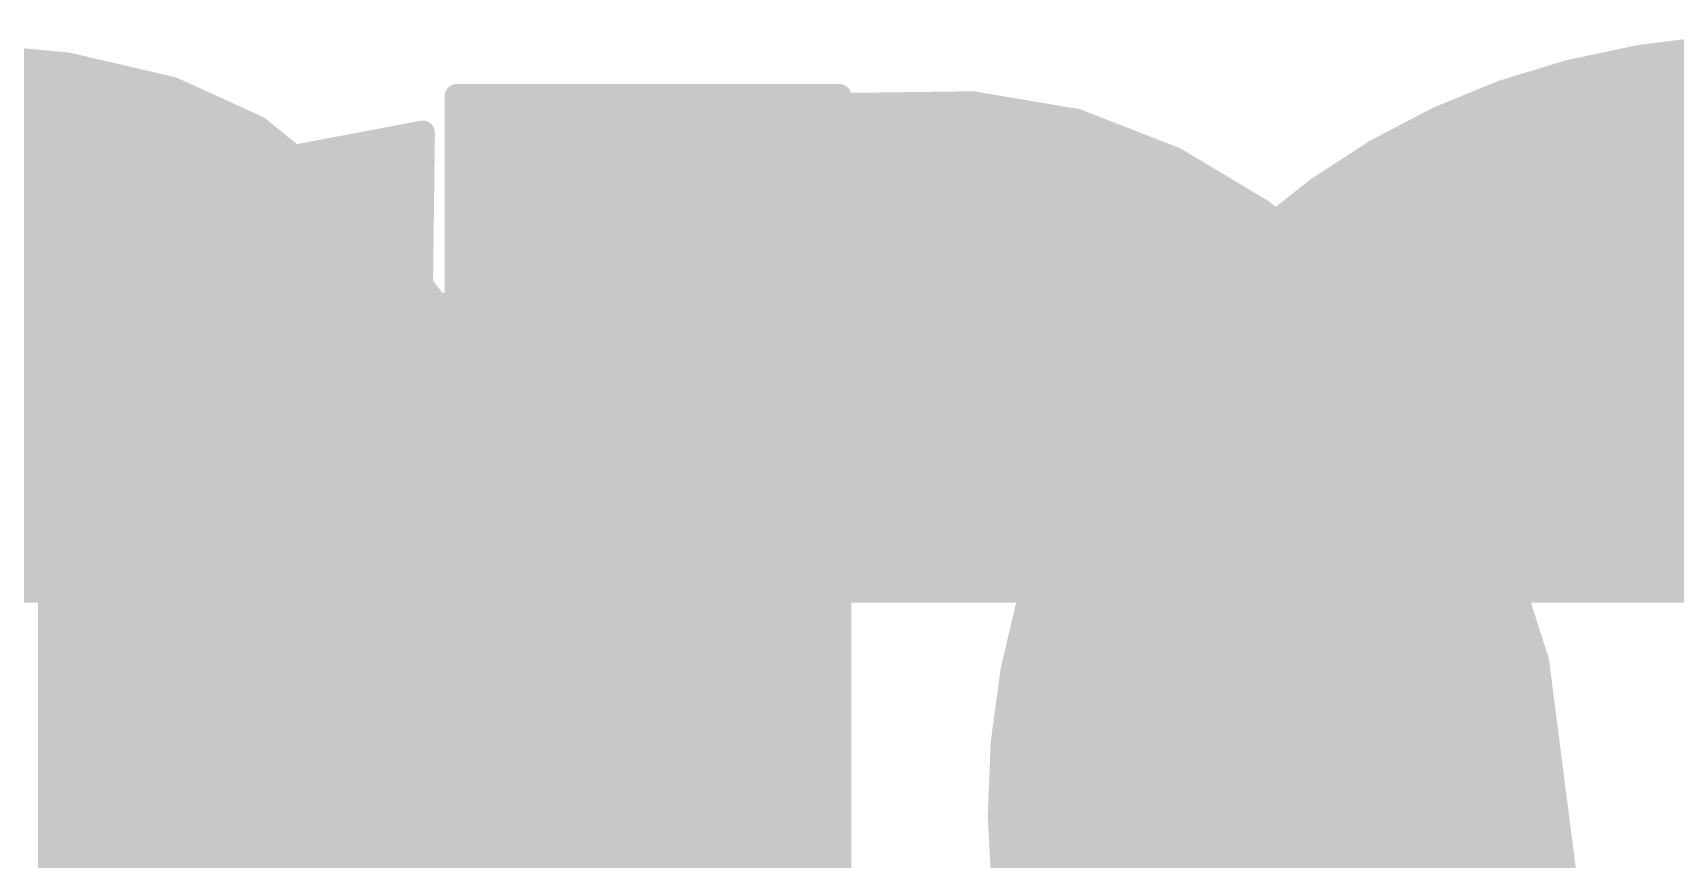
# Model space of a CAD drawing. Extents: x -19.1 to 53.5, y -15.6 to 59.8.
# Drawn here: x 18.529 to 20.242, y 21.195 to 22.057 of the extents above; entities that cross this region are included whole.
import ezdxf

# ---------------------------------------------------------------- set-up
doc = ezdxf.new("R2010")
doc.units = 0
for name, color, linetype in [('16', 132, 'CONTINUOUS'), ('21', 41, 'CONTINUOUS'), ('22', 40, 'CONTINUOUS')]:
    doc.layers.add(name, color=color, linetype=linetype)

msp = doc.modelspace()

# ---------------------------------------------------------------- linework, layer by layer
at = {"layer": '16', "const_width": 0.254}
msp.add_lwpolyline([(6.35, 21.59), (22.86, 21.59)], dxfattribs=at)
at = {"layer": '21', "const_width": 0.0254}
for points in [[(19.2634, 21.971), (19.3116, 21.9812)], [(19.3116, 21.9812), (19.5097, 21.9837)], [(19.5097, 21.9837), (19.6182, 21.9653)], [(19.1313, 21.9177), (19.2634, 21.971)], [(19.2634, 21.971), (19.5847, 21.971)], [(19.6182, 21.9653), (19.7206, 21.9253)], [(18.5471, 21.8796), (18.9357, 21.9532)], [(18.9357, 21.9532), (18.9332, 21.7526)], [(18.8956, 21.9456), (18.9356, 21.9456)], [(19.2004, 21.9456), (19.6687, 21.9456)], [(18.7615, 21.9202), (18.9353, 21.9202)], [(19.092, 21.8944), (19.1313, 21.9177)], [(19.1375, 21.9202), (19.7291, 21.9202)], [(19.7206, 21.9253), (19.8108, 21.8712)], [(18.5471, 19.8222), (18.5471, 21.8796)], [(18.6274, 21.8948), (18.935, 21.8948)], [(19.0576, 21.8643), (19.092, 21.8944)], [(19.0925, 21.8948), (19.7715, 21.8948)], [(18.5471, 21.8694), (18.9347, 21.8694)], [(18.9687, 21.7678), (19.0576, 21.8643)], [(19.0634, 21.8694), (19.8131, 21.8694)], [(19.8108, 21.8712), (19.8933, 21.8059)], [(18.5471, 21.844), (18.9343, 21.844)], [(19.0389, 21.844), (19.8452, 21.844)], [(18.5471, 21.8186), (18.934, 21.8186)], [(19.0155, 21.8186), (19.8773, 21.8186)], [(18.5471, 21.7932), (18.9337, 21.7932)], [(18.9921, 21.7932), (19.9046, 21.7932)], [(19.8933, 21.8059), (19.9724, 21.7169)], [(18.5471, 21.7678), (18.9334, 21.7678)], [(18.9459, 21.7424), (18.9687, 21.7678)], [(18.9687, 21.7678), (19.9272, 21.7678)], [(18.5471, 21.7424), (18.9459, 21.7424)], [(18.9332, 21.7526), (18.9408, 21.7449)], [(18.9408, 21.7449), (18.9459, 21.7424)], [(18.9459, 21.7424), (19.9498, 21.7424)], [(18.5471, 21.717), (19.9723, 21.717)], [(19.9724, 21.7169), (20.0304, 21.6129)], [(18.5471, 21.6916), (19.9865, 21.6916)], [(19.1957, 21.6735), (19.1592, 21.656)], [(19.2354, 21.6814), (19.1957, 21.6735)], [(19.3446, 21.6865), (19.2354, 21.6814)], [(19.4033, 21.6818), (19.3446, 21.6865)], [(19.46, 21.6655), (19.4033, 21.6818)], [(18.5471, 21.6662), (19.1805, 21.6662)], [(19.1592, 21.656), (19.086, 21.5988)], [(19.4575, 21.6662), (20.0007, 21.6662)], [(19.5123, 21.6383), (19.46, 21.6655)], [(18.5471, 21.6408), (19.1397, 21.6408)], [(19.5075, 21.6408), (20.0148, 21.6408)], [(19.5904, 21.5734), (19.5123, 21.6383)], [(18.5471, 21.6154), (19.1072, 21.6154)], [(19.5399, 21.6154), (20.029, 21.6154)], [(20.0304, 21.6129), (20.0978, 21.4016)], [(18.5471, 21.59), (19.0782, 21.59)], [(19.086, 21.5988), (19.0246, 21.529)], [(19.5705, 21.59), (20.0377, 21.59)], [(19.6518, 21.4926), (19.5904, 21.5734)], [(18.5471, 21.5646), (19.0559, 21.5646)], [(19.5971, 21.5646), (20.0458, 21.5646)], [(18.5471, 21.5392), (19.0336, 21.5392)], [(19.6164, 21.5392), (20.0539, 21.5392)], [(19.0246, 21.529), (18.982, 21.4562)], [(18.5471, 21.5138), (19.0157, 21.5138)], [(19.6357, 21.5138), (20.062, 21.5138)], [(18.5471, 21.4884), (19.0009, 21.4884)], [(19.6934, 21.4), (19.6518, 21.4926)], [(19.6537, 21.4884), (20.0701, 21.4884)], [(18.5471, 21.463), (18.986, 21.463)], [(18.982, 21.4562), (18.9546, 21.3764)], [(19.6651, 21.463), (20.0782, 21.463)], [(18.5471, 21.4376), (18.9756, 21.4376)], [(19.6765, 21.4376), (20.0863, 21.4376)], [(18.5471, 21.4122), (18.9669, 21.4122)], [(19.6879, 21.4122), (20.0944, 21.4122)], [(19.7129, 21.3004), (19.6934, 21.4)], [(20.0978, 21.4016), (20.1261, 21.1816)], [(18.5471, 21.3868), (18.9582, 21.3868)], [(19.6959, 21.3868), (20.0997, 21.3868)], [(18.9546, 21.3764), (18.9433, 21.2928)], [(18.5471, 21.3614), (18.9526, 21.3614)], [(19.7009, 21.3614), (20.103, 21.3614)], [(18.5471, 21.336), (18.9491, 21.336)], [(19.7059, 21.336), (20.1062, 21.336)], [(18.5471, 21.3106), (18.9457, 21.3106)], [(19.7109, 21.3106), (20.1095, 21.3106)], [(19.7132, 21.1011), (19.7129, 21.3004)], [(18.5471, 21.2852), (18.9434, 21.2852)], [(18.9433, 21.2928), (18.9459, 21.0363)], [(19.7129, 21.2852), (20.1128, 21.2852)], [(18.5471, 21.2598), (18.9436, 21.2598)], [(19.713, 21.2598), (20.116, 21.2598)], [(18.5471, 21.2344), (18.9439, 21.2344)], [(19.713, 21.2344), (20.1193, 21.2344)], [(18.5471, 21.209), (18.9441, 21.209)], [(19.7131, 21.209), (20.1226, 21.209)], [(18.5471, 21.1836), (18.9444, 21.1836)], [(19.7131, 21.1836), (20.1258, 21.1836)]]:
    msp.add_lwpolyline(points, dxfattribs=at)
at = {"layer": '21', "const_width": 0.0127}
for points in [[(19.3115, 21.9875, 1), (19.3117, 21.9749)], [(19.3129, 21.975, 1), (19.3103, 21.9874)], [(19.5108, 21.99, 1), (19.5086, 21.9774)], [(19.5098, 21.9774, 1), (19.5096, 21.99)], [(19.2634, 21.9774, 1), (19.2634, 21.9646)], [(19.2621, 21.9772, 1), (19.2647, 21.9648)], [(19.2658, 21.9651, 1), (19.261, 21.9769)], [(19.5847, 21.9646, 1), (19.5847, 21.9774)], [(19.6205, 21.9713, 1), (19.6158, 21.9594)], [(19.6171, 21.9591, 1), (19.6192, 21.9716)], [(18.942, 21.9531, 1), (18.9294, 21.9533)], [(18.9369, 21.947, 1), (18.9345, 21.9594)], [(18.8956, 21.952, 1), (18.8956, 21.9393)], [(18.9356, 21.9393, 1), (18.9356, 21.952)], [(19.2004, 21.952, 1), (19.2004, 21.9393)], [(19.6687, 21.9393, 1), (19.6687, 21.952)], [(18.7615, 21.9266, 1), (18.7615, 21.9139)], [(18.9353, 21.9139, 1), (18.9353, 21.9266)], [(19.1289, 21.9236, 1), (19.1337, 21.9118)], [(19.1345, 21.9122, 1), (19.1281, 21.9232)], [(19.1375, 21.9266, 1), (19.1375, 21.9139)], [(19.7239, 21.9307, 1), (19.7173, 21.9199)], [(19.7183, 21.9194, 1), (19.7229, 21.9312)], [(19.7291, 21.9139, 1), (19.7291, 21.9266)], [(18.5535, 21.8796, 1), (18.5407, 21.8796)], [(18.5459, 21.8858, 1), (18.5483, 21.8734)], [(18.6274, 21.9012, 1), (18.6274, 21.8884)], [(18.935, 21.8884, 1), (18.935, 21.9012)], [(19.0887, 21.8999, 1), (19.0952, 21.889)], [(19.0925, 21.9012, 1), (19.0925, 21.8884)], [(19.0961, 21.8897, 1), (19.0878, 21.8992)], [(19.7715, 21.8884, 1), (19.7715, 21.9012)], [(18.5471, 21.8758, 1), (18.5471, 21.8631)], [(18.9347, 21.8631, 1), (18.9347, 21.8758)], [(19.0534, 21.8691, 1), (19.0618, 21.8595)], [(19.0623, 21.86, 1), (19.0529, 21.8686)], [(19.0634, 21.8758, 1), (19.0634, 21.8631)], [(19.8148, 21.8762, 1), (19.8069, 21.8662)], [(19.8076, 21.8658, 1), (19.8141, 21.8767)], [(19.8131, 21.8631, 1), (19.8131, 21.8758)], [(18.5471, 21.8504, 1), (18.5471, 21.8377)], [(18.9343, 21.8377, 1), (18.9343, 21.8504)], [(19.0389, 21.8504, 1), (19.0389, 21.8377)], [(19.8452, 21.8377, 1), (19.8452, 21.8504)], [(18.5471, 21.825, 1), (18.5471, 21.8122)], [(18.934, 21.8122, 1), (18.934, 21.825)], [(19.0155, 21.825, 1), (19.0155, 21.8122)], [(19.8773, 21.8122, 1), (19.8773, 21.825)], [(18.5471, 21.7996, 1), (18.5471, 21.7869)], [(18.9337, 21.7869, 1), (18.9337, 21.7996)], [(18.9921, 21.7996, 1), (18.9921, 21.7869)], [(19.898, 21.8101, 1), (19.8886, 21.8017)], [(19.8894, 21.8009, 1), (19.8972, 21.8109)], [(19.9046, 21.7869, 1), (19.9046, 21.7996)], [(18.5471, 21.7742, 1), (18.5471, 21.7614)], [(18.9334, 21.7614, 1), (18.9334, 21.7742)], [(18.9687, 21.7742, 1), (18.9687, 21.7614)], [(18.964, 21.7721, 1), (18.9734, 21.7635)], [(18.9734, 21.7636, 1), (18.964, 21.772)], [(19.9272, 21.7614, 1), (19.9272, 21.7742)], [(18.5471, 21.7488, 1), (18.5471, 21.736)], [(18.9377, 21.7571, 1), (18.9287, 21.7481)], [(18.9269, 21.7527, 1), (18.9395, 21.7525)], [(18.9436, 21.7506, 1), (18.938, 21.7392)], [(18.9363, 21.7404, 1), (18.9453, 21.7494)], [(18.9459, 21.7488, 1), (18.9459, 21.736)], [(18.9431, 21.7367, 1), (18.9487, 21.7481)], [(18.9459, 21.736, 1), (18.9459, 21.7488)], [(19.9498, 21.736, 1), (19.9498, 21.7488)], [(18.9412, 21.7466, 1), (18.9506, 21.7382)], [(18.5471, 21.7234, 1), (18.5471, 21.7107)], [(19.978, 21.72, 1), (19.9669, 21.7138)], [(19.9677, 21.7127, 1), (19.9772, 21.7211)], [(19.9723, 21.7107, 1), (19.9723, 21.7234)], [(18.5471, 21.698, 1), (18.5471, 21.6852)], [(19.9865, 21.6852, 1), (19.9865, 21.698)], [(19.1945, 21.6797, 1), (19.197, 21.6672)], [(19.1985, 21.6677, 1), (19.193, 21.6792)], [(19.2351, 21.6877, 1), (19.2357, 21.6751)], [(19.2366, 21.6752, 1), (19.2342, 21.6876)], [(19.3451, 21.6928, 1), (19.3441, 21.6802)], [(19.3449, 21.6802, 1), (19.3443, 21.6928)], [(19.4051, 21.6879, 1), (19.4016, 21.6757)], [(19.4028, 21.6754, 1), (19.4039, 21.6881)], [(18.5471, 21.6726, 1), (18.5471, 21.6598)], [(19.1631, 21.651, 1), (19.1553, 21.661)], [(19.1805, 21.6598, 1), (19.1805, 21.6726)], [(19.4575, 21.6726, 1), (19.4575, 21.6598)], [(19.4629, 21.6711, 1), (19.4571, 21.6598)], [(19.4582, 21.6594, 1), (19.4618, 21.6716)], [(20.0007, 21.6598, 1), (20.0007, 21.6726)], [(18.5471, 21.6472, 1), (18.5471, 21.6345)], [(19.1397, 21.6345, 1), (19.1397, 21.6472)], [(19.1565, 21.6617, 1), (19.1619, 21.6503)], [(19.5075, 21.6472, 1), (19.5075, 21.6345)], [(20.0148, 21.6345, 1), (20.0148, 21.6472)], [(19.5164, 21.6432, 1), (19.5082, 21.6334)], [(19.5094, 21.6327, 1), (19.5152, 21.6439)], [(18.5471, 21.6218, 1), (18.5471, 21.609)], [(19.1072, 21.609, 1), (19.1072, 21.6218)], [(19.5399, 21.6218, 1), (19.5399, 21.609)], [(20.0364, 21.6148, 1), (20.0244, 21.611)], [(20.0249, 21.6098, 1), (20.0359, 21.616)], [(20.029, 21.609, 1), (20.029, 21.6218)], [(18.5471, 21.5964, 1), (18.5471, 21.5836)], [(19.0782, 21.5836, 1), (19.0782, 21.5964)], [(19.082, 21.6038, 1), (19.0899, 21.5938)], [(19.0907, 21.5946, 1), (19.0812, 21.603)], [(19.5705, 21.5964, 1), (19.5705, 21.5836)], [(20.0377, 21.5836, 1), (20.0377, 21.5964)], [(19.5954, 21.5773, 1), (19.5853, 21.5696)], [(19.5863, 21.5686, 1), (19.5944, 21.5783)], [(18.5471, 21.571, 1), (18.5471, 21.5583)], [(19.0559, 21.5583, 1), (19.0559, 21.571)], [(19.5971, 21.571, 1), (19.5971, 21.5583)], [(20.0458, 21.5583, 1), (20.0458, 21.571)], [(18.5471, 21.5456, 1), (18.5471, 21.5328)], [(19.0336, 21.5328, 1), (19.0336, 21.5456)], [(19.6164, 21.5456, 1), (19.6164, 21.5328)], [(20.0539, 21.5328, 1), (20.0539, 21.5456)], [(19.0198, 21.5332, 1), (19.0294, 21.5248)], [(19.0301, 21.5258, 1), (19.0191, 21.5322)], [(18.5471, 21.5202, 1), (18.5471, 21.5074)], [(19.0157, 21.5074, 1), (19.0157, 21.5202)], [(19.6357, 21.5202, 1), (19.6357, 21.5074)], [(20.062, 21.5074, 1), (20.062, 21.5202)], [(18.5471, 21.4948, 1), (18.5471, 21.4821)], [(19.0009, 21.4821, 1), (19.0009, 21.4948)], [(19.6576, 21.4952, 1), (19.646, 21.49)], [(19.6467, 21.4888, 1), (19.6569, 21.4965)], [(19.6537, 21.4948, 1), (19.6537, 21.4821)], [(20.0701, 21.4821, 1), (20.0701, 21.4948)], [(18.5471, 21.4694, 1), (18.5471, 21.4566)], [(18.9765, 21.4594, 1), (18.9875, 21.453)], [(18.988, 21.4541, 1), (18.976, 21.4582)], [(18.986, 21.4566, 1), (18.986, 21.4694)], [(19.6651, 21.4694, 1), (19.6651, 21.4566)], [(20.0782, 21.4566, 1), (20.0782, 21.4694)], [(18.5471, 21.444, 1), (18.5471, 21.4312)], [(18.9756, 21.4312, 1), (18.9756, 21.444)], [(19.6765, 21.444, 1), (19.6765, 21.4312)], [(20.0863, 21.4312, 1), (20.0863, 21.444)], [(18.5471, 21.4186, 1), (18.5471, 21.4059)], [(18.9669, 21.4059, 1), (18.9669, 21.4186)], [(19.6879, 21.4186, 1), (19.6879, 21.4059)], [(19.6996, 21.4012, 1), (19.6871, 21.3988)], [(20.1041, 21.4024, 1), (20.0915, 21.4008)], [(20.0944, 21.4059, 1), (20.0944, 21.4186)], [(18.5471, 21.3932, 1), (18.5471, 21.3804)], [(18.9582, 21.3804, 1), (18.9582, 21.3932)], [(19.6876, 21.3974, 1), (19.6991, 21.4026)], [(19.6959, 21.3932, 1), (19.6959, 21.3804)], [(20.0918, 21.3997, 1), (20.1039, 21.4035)], [(20.0997, 21.3804, 1), (20.0997, 21.3932)], [(18.9609, 21.3756, 1), (18.9483, 21.3773)], [(18.9486, 21.3785, 1), (18.9606, 21.3743)], [(18.5471, 21.3678, 1), (18.5471, 21.355)], [(18.9526, 21.355, 1), (18.9526, 21.3678)], [(19.7009, 21.3678, 1), (19.7009, 21.355)], [(20.103, 21.355, 1), (20.103, 21.3678)], [(18.5471, 21.3424, 1), (18.5471, 21.3297)], [(18.9491, 21.3297, 1), (18.9491, 21.3424)], [(19.7059, 21.3424, 1), (19.7059, 21.3297)], [(20.1062, 21.3297, 1), (20.1062, 21.3424)], [(18.5471, 21.317, 1), (18.5471, 21.3042)], [(18.9457, 21.3042, 1), (18.9457, 21.317)], [(19.7109, 21.317, 1), (19.7109, 21.3042)], [(19.7192, 21.3004, 1), (19.7066, 21.3004)], [(20.1095, 21.3042, 1), (20.1095, 21.317)], [(18.5471, 21.2916, 1), (18.5471, 21.2788)], [(18.9496, 21.2929, 1), (18.937, 21.2927)], [(18.937, 21.2936, 1), (18.9496, 21.292)], [(18.9434, 21.2788, 1), (18.9434, 21.2916)], [(19.7129, 21.2916, 1), (19.7129, 21.2788)], [(19.7067, 21.2992, 1), (19.7191, 21.3016)], [(20.1128, 21.2788, 1), (20.1128, 21.2916)], [(18.5471, 21.2662, 1), (18.5471, 21.2535)], [(18.9436, 21.2535, 1), (18.9436, 21.2662)], [(19.713, 21.2662, 1), (19.713, 21.2535)], [(20.116, 21.2535, 1), (20.116, 21.2662)], [(18.5471, 21.2408, 1), (18.5471, 21.228)], [(18.9439, 21.228, 1), (18.9439, 21.2408)], [(19.713, 21.2408, 1), (19.713, 21.228)], [(20.1193, 21.228, 1), (20.1193, 21.2408)], [(18.5471, 21.2154, 1), (18.5471, 21.2026)], [(18.9441, 21.2026, 1), (18.9441, 21.2154)], [(19.7131, 21.2154, 1), (19.7131, 21.2026)], [(20.1226, 21.2026, 1), (20.1226, 21.2154)], [(18.5471, 21.19, 1), (18.5471, 21.1773)], [(18.9444, 21.1773, 1), (18.9444, 21.19)], [(19.7131, 21.19, 1), (19.7131, 21.1773)], [(20.1258, 21.1773, 1), (20.1258, 21.19)]]:
    msp.add_lwpolyline(points, format="xyb", dxfattribs=at)
at = {"layer": '22', "const_width": 0.0254}
for points in [[(18.5649, 22.0243), (18.4277, 22.037)], [(20.3556, 22.0345), (20.1549, 22.0091)], [(18.3028, 22.0218), (18.5756, 22.0218)], [(18.6741, 21.9989), (18.5649, 22.0243)], [(18.763, 21.9585), (18.6741, 21.9989)], [(20.1549, 22.0091), (19.9923, 21.9532)], [(18.2248, 21.9964), (18.6796, 21.9964)], [(19.37, 21.9913), (18.9713, 21.9913)], [(18.9713, 21.9913), (18.9713, 21.7703)], [(19.37, 20.386), (19.37, 21.9913)], [(20.118, 21.9964), (20.3562, 21.9964)], [(18.1751, 21.971), (18.7355, 21.971)], [(18.9713, 21.971), (19.37, 21.971)], [(20.0441, 21.971), (20.3567, 21.971)], [(18.8392, 21.8973), (18.763, 21.9585)], [(19.9923, 21.9532), (19.7942, 21.8161)], [(18.1376, 21.9456), (18.7791, 21.9456)], [(18.9713, 21.9456), (19.37, 21.9456)], [(19.9813, 21.9456), (20.3571, 21.9456)], [(18.1051, 21.9202), (18.8107, 21.9202)], [(18.9713, 21.9202), (19.37, 21.9202)], [(19.9446, 21.9202), (20.3575, 21.9202)], [(18.9154, 21.8186), (18.8392, 21.8973)], [(18.0785, 21.8948), (18.8416, 21.8948)], [(18.9713, 21.8948), (19.37, 21.8948)], [(19.9079, 21.8948), (20.358, 21.8948)], [(18.0564, 21.8694), (18.8662, 21.8694)], [(18.9713, 21.8694), (19.37, 21.8694)], [(19.8712, 21.8694), (20.3584, 21.8694)], [(18.0343, 21.844), (18.8908, 21.844)], [(18.9713, 21.844), (19.37, 21.844)], [(19.8345, 21.844), (20.3588, 21.844)], [(18.0191, 21.8186), (18.9154, 21.8186)], [(18.9484, 21.7754), (18.9154, 21.8186)], [(18.9713, 21.8186), (19.37, 21.8186)], [(19.7942, 21.8161), (19.685, 21.6891)], [(19.7978, 21.8186), (20.3592, 21.8186)], [(18.0044, 21.7932), (18.9348, 21.7932)], [(18.9713, 21.7932), (19.37, 21.7932)], [(19.7745, 21.7932), (20.3597, 21.7932)], [(17.9897, 21.7678), (19.37, 21.7678)], [(18.9713, 21.7703), (18.9484, 21.7754)], [(19.7527, 21.7678), (20.3601, 21.7678)], [(16.9544, 21.7424), (19.37, 21.7424)], [(19.7308, 21.7424), (20.3605, 21.7424)], [(20.1295, 21.6738), (20.2286, 21.7272)], [(20.2286, 21.7272), (20.3505, 21.7373)], [(16.945, 21.717), (19.37, 21.717)], [(19.709, 21.717), (20.2097, 21.717)], [(18.5027, 21.6891), (18.5506, 21.7035)], [(18.5506, 21.7035), (18.6004, 21.7068)], [(18.6004, 21.7068), (18.6868, 21.7018)], [(18.6868, 21.7018), (18.7331, 21.6931)], [(18.7331, 21.6931), (18.7762, 21.6742)], [(18.7366, 21.6916), (19.37, 21.6916)], [(19.6872, 21.6916), (20.1625, 21.6916)], [(18.7762, 21.6742), (18.8138, 21.6459)], [(19.685, 21.6891), (19.5809, 21.4554)], [(20.0431, 21.59), (20.1295, 21.6738)], [(18.7868, 21.6662), (19.37, 21.6662)], [(19.6748, 21.6662), (20.1217, 21.6662)], [(18.8138, 21.6459), (18.8976, 21.5494)], [(18.8182, 21.6408), (19.37, 21.6408)], [(19.6635, 21.6408), (20.0955, 21.6408)], [(18.8403, 21.6154), (19.37, 21.6154)], [(19.6522, 21.6154), (20.0693, 21.6154)], [(18.8623, 21.59), (19.37, 21.59)], [(19.6409, 21.59), (20.0431, 21.59)], [(19.9669, 21.4249), (20.0431, 21.59)], [(18.8844, 21.5646), (19.37, 21.5646)], [(19.6295, 21.5646), (20.0314, 21.5646)], [(18.8976, 21.5494), (18.9274, 21.4928)], [(18.903, 21.5392), (19.37, 21.5392)], [(19.6182, 21.5392), (20.0197, 21.5392)], [(18.9164, 21.5138), (19.37, 21.5138)], [(19.6069, 21.5138), (20.0079, 21.5138)], [(18.9274, 21.4928), (18.9413, 21.4304)], [(18.9284, 21.4884), (19.37, 21.4884)], [(19.5956, 21.4884), (19.9962, 21.4884)], [(18.934, 21.463), (19.37, 21.463)], [(19.5809, 21.4554), (19.5529, 21.2369)], [(19.5843, 21.463), (19.9845, 21.463)], [(18.9397, 21.4376), (19.37, 21.4376)], [(19.5786, 21.4376), (19.9728, 21.4376)], [(18.9413, 21.4304), (18.9382, 21.3665)], [(19.9415, 21.2293), (19.9669, 21.4249)], [(18.9404, 21.4122), (19.37, 21.4122)], [(19.5754, 21.4122), (19.9653, 21.4122)], [(18.9392, 21.3868), (19.37, 21.3868)], [(19.5721, 21.3868), (19.962, 21.3868)], [(18.9382, 21.3665), (18.9382, 20.386)], [(18.9382, 21.3614), (19.37, 21.3614)], [(19.5689, 21.3614), (19.9587, 21.3614)], [(18.9382, 21.336), (19.37, 21.336)], [(19.5656, 21.336), (19.9554, 21.336)], [(18.9382, 21.3106), (19.37, 21.3106)], [(19.5623, 21.3106), (19.9521, 21.3106)], [(18.9382, 21.2852), (19.37, 21.2852)], [(19.5591, 21.2852), (19.9488, 21.2852)], [(18.9382, 21.2598), (19.37, 21.2598)], [(19.5558, 21.2598), (19.9455, 21.2598)], [(18.9382, 21.2344), (19.37, 21.2344)], [(19.5529, 21.2369), (19.5783, 21.0261)], [(19.5532, 21.2344), (19.9422, 21.2344)], [(19.9415, 21.0845), (19.9415, 21.2293)], [(18.9382, 21.209), (19.37, 21.209)], [(19.5563, 21.209), (19.9415, 21.209)], [(18.9382, 21.1836), (19.37, 21.1836)], [(19.5593, 21.1836), (19.9415, 21.1836)]]:
    msp.add_lwpolyline(points, dxfattribs=at)
at = {"layer": '22'}
for points, const_width in [([(20.3556, 22.0447, 0.0624), (20.132, 22.0167)], 0.0254), ([(18.5663, 22.0305, 1), (18.5635, 22.0181)], 0.0127), ([(18.5643, 22.018, 1), (18.5655, 22.0306)], 0.0127), ([(18.5756, 22.0155, 1), (18.5756, 22.0282)], 0.0127), ([(20.132, 22.0167, 0.1172), (19.812, 21.8491)], 0.0254), ([(20.1304, 22.0229, 1), (20.1336, 22.0105)], 0.0127), ([(20.1336, 22.0105, 1), (20.1304, 22.0229)], 0.0127), ([(18.6767, 22.0047, 1), (18.6715, 21.9931)], 0.0127), ([(18.6727, 21.9927, 1), (18.6755, 22.0051)], 0.0127), ([(20.1541, 22.0154, 1), (20.1557, 22.0028)], 0.0127), ([(20.157, 22.0031, 1), (20.1528, 22.0151)], 0.0127), ([(18.6796, 21.9901, 1), (18.6796, 22.0028)], 0.0127), ([(18.9777, 21.9913, 1), (18.9649, 21.9913)], 0.0127), ([(18.9713, 21.9977, 1), (18.9713, 21.985)], 0.0127), ([(19.3764, 21.9913, 1), (19.3636, 21.9913)], 0.0127), ([(19.37, 21.985, 1), (19.37, 21.9977)], 0.0127), ([(20.118, 22.0028, 1), (20.118, 21.9901)], 0.0127), ([(18.7355, 21.9646, 1), (18.7355, 21.9774)], 0.0127), ([(18.9713, 21.9774, 1), (18.9713, 21.9646)], 0.0127), ([(19.37, 21.9646, 1), (19.37, 21.9774)], 0.0127), ([(20.0441, 21.9774, 1), (20.0441, 21.9646)], 0.0127), ([(18.767, 21.9634, 1), (18.7591, 21.9535)], 0.0127), ([(18.7604, 21.9527, 1), (18.7657, 21.9642)], 0.0127), ([(19.9902, 21.9592, 1), (19.9944, 21.9472)], 0.0127), ([(19.9959, 21.948, 1), (19.9887, 21.9584)], 0.0127), ([(18.7791, 21.9393, 1), (18.7791, 21.952)], 0.0127), ([(18.9713, 21.952, 1), (18.9713, 21.9393)], 0.0127), ([(19.37, 21.9393, 1), (19.37, 21.952)], 0.0127), ([(19.9813, 21.952, 1), (19.9813, 21.9393)], 0.0127), ([(18.8107, 21.9139, 1), (18.8107, 21.9266)], 0.0127), ([(18.9713, 21.9266, 1), (18.9713, 21.9139)], 0.0127), ([(19.37, 21.9139, 1), (19.37, 21.9266)], 0.0127), ([(19.9446, 21.9266, 1), (19.9446, 21.9139)], 0.0127), ([(18.8438, 21.9017, 1), (18.8346, 21.8929)], 0.0127), ([(18.8352, 21.8923, 1), (18.8432, 21.9023)], 0.0127), ([(18.8416, 21.8884, 1), (18.8416, 21.9012)], 0.0127), ([(18.9713, 21.9012, 1), (18.9713, 21.8884)], 0.0127), ([(19.37, 21.8884, 1), (19.37, 21.9012)], 0.0127), ([(19.9079, 21.9012, 1), (19.9079, 21.8884)], 0.0127), ([(18.8662, 21.8631, 1), (18.8662, 21.8758)], 0.0127), ([(18.9713, 21.8758, 1), (18.9713, 21.8631)], 0.0127), ([(19.37, 21.8631, 1), (19.37, 21.8758)], 0.0127), ([(19.8712, 21.8758, 1), (19.8712, 21.8631)], 0.0127), ([(18.8908, 21.8377, 1), (18.8908, 21.8504)], 0.0127), ([(18.9713, 21.8504, 1), (18.9713, 21.8377)], 0.0127), ([(19.37, 21.8377, 1), (19.37, 21.8504)], 0.0127), ([(19.812, 21.8491, 0.2195), (19.5377, 21.2395)], 0.0254), ([(19.8078, 21.8539, 1), (19.8162, 21.8443)], 0.0127), ([(19.8162, 21.8443, 1), (19.8078, 21.8539)], 0.0127), ([(19.8345, 21.8504, 1), (19.8345, 21.8377)], 0.0127), ([(18.9204, 21.8225, 1), (18.9104, 21.8147)], 0.0127), ([(18.9108, 21.8142, 1), (18.92, 21.823)], 0.0127), ([(18.9154, 21.8122, 1), (18.9154, 21.825)], 0.0127), ([(18.9713, 21.825, 1), (18.9713, 21.8122)], 0.0127), ([(19.37, 21.8122, 1), (19.37, 21.825)], 0.0127), ([(19.7906, 21.8213, 1), (19.7978, 21.8109)], 0.0127), ([(19.799, 21.812, 1), (19.7894, 21.8202)], 0.0127), ([(19.7978, 21.825, 1), (19.7978, 21.8122)], 0.0127), ([(18.9348, 21.7869, 1), (18.9348, 21.7996)], 0.0127), ([(18.9713, 21.7996, 1), (18.9713, 21.7869)], 0.0127), ([(19.37, 21.7869, 1), (19.37, 21.7996)], 0.0127), ([(19.7745, 21.7996, 1), (19.7745, 21.7869)], 0.0127), ([(18.9498, 21.7816, 1), (18.947, 21.7692)], 0.0127), ([(18.9434, 21.7715, 1), (18.9534, 21.7793)], 0.0127), ([(18.9649, 21.7703, 1), (18.9777, 21.7703)], 0.0127), ([(18.9699, 21.7641, 1), (18.9727, 21.7765)], 0.0127), ([(19.37, 21.7614, 1), (19.37, 21.7742)], 0.0127), ([(19.7527, 21.7742, 1), (19.7527, 21.7614)], 0.0127), ([(19.37, 21.736, 1), (19.37, 21.7488)], 0.0127), ([(19.7308, 21.7488, 1), (19.7308, 21.736)], 0.0127), ([(20.3708, 21.7272, 0.0828), (20.2133, 21.7018)], 0.0254), ([(20.2281, 21.7335, 1), (20.2291, 21.7209)], 0.0127), ([(20.2316, 21.7216, 1), (20.2256, 21.7328)], 0.0127), ([(19.37, 21.7107, 1), (19.37, 21.7234)], 0.0127), ([(19.709, 21.7234, 1), (19.709, 21.7107)], 0.0127), ([(20.2097, 21.7107, 1), (20.2097, 21.7234)], 0.0127), ([(18.5502, 21.7098, 1), (18.551, 21.6972)], 0.0127), ([(18.5524, 21.6974, 1), (18.5487, 21.7096)], 0.0127), ([(18.6008, 21.7131, 1), (18.6, 21.7005)], 0.0127), ([(18.6008, 21.7005, 1), (18.6, 21.7131)], 0.0127), ([(18.688, 21.708, 1), (18.6856, 21.6956)], 0.0127), ([(18.6864, 21.6955, 1), (18.6872, 21.7081)], 0.0127), ([(18.7356, 21.699, 1), (18.7305, 21.6873)], 0.0127), ([(18.7366, 21.698, 1), (18.7366, 21.6852)], 0.0127), ([(18.7319, 21.6869, 1), (18.7342, 21.6994)], 0.0127), ([(19.37, 21.6852, 1), (19.37, 21.698)], 0.0127), ([(19.6872, 21.698, 1), (19.6872, 21.6852)], 0.0127), ([(20.2133, 21.7018, 0.1209), (20.1092, 21.6357)], 0.0254), ([(20.1625, 21.6852, 1), (20.1625, 21.698)], 0.0127), ([(20.2113, 21.7078, 1), (20.2153, 21.6958)], 0.0127), ([(20.2153, 21.6958, 1), (20.2113, 21.7078)], 0.0127), ([(18.78, 21.6793, 1), (18.7723, 21.6691)], 0.0127), ([(18.7736, 21.6684, 1), (18.7787, 21.68)], 0.0127), ([(19.6802, 21.6932, 1), (19.6898, 21.685)], 0.0127), ([(19.6908, 21.6865, 1), (19.6792, 21.6917)], 0.0127), ([(20.1265, 21.6794, 1), (20.1325, 21.6682)], 0.0127), ([(20.1339, 21.6692, 1), (20.1251, 21.6784)], 0.0127), ([(18.7868, 21.6726, 1), (18.7868, 21.6598)], 0.0127), ([(19.37, 21.6598, 1), (19.37, 21.6726)], 0.0127), ([(19.6748, 21.6726, 1), (19.6748, 21.6598)], 0.0127), ([(20.1217, 21.6598, 1), (20.1217, 21.6726)], 0.0127), ([(18.8186, 21.6501, 1), (18.809, 21.6417)], 0.0127), ([(18.81, 21.6408, 1), (18.8176, 21.651)], 0.0127), ([(18.8182, 21.6472, 1), (18.8182, 21.6345)], 0.0127), ([(19.37, 21.6345, 1), (19.37, 21.6472)], 0.0127), ([(19.6635, 21.6472, 1), (19.6635, 21.6345)], 0.0127), ([(20.0955, 21.6345, 1), (20.0955, 21.6472)], 0.0127), ([(20.1092, 21.6357, 0.1342), (19.9822, 21.402)], 0.0254), ([(20.1046, 21.6401, 1), (20.1138, 21.6313)], 0.0127), ([(20.1138, 21.6313, 1), (20.1046, 21.6401)], 0.0127), ([(18.8403, 21.6218, 1), (18.8403, 21.609)], 0.0127), ([(19.37, 21.609, 1), (19.37, 21.6218)], 0.0127), ([(19.6522, 21.6218, 1), (19.6522, 21.609)], 0.0127), ([(20.0693, 21.609, 1), (20.0693, 21.6218)], 0.0127), ([(18.8623, 21.5964, 1), (18.8623, 21.5836)], 0.0127), ([(19.37, 21.5836, 1), (19.37, 21.5964)], 0.0127), ([(19.6409, 21.5964, 1), (19.6409, 21.5836)], 0.0127), ([(20.0387, 21.5946, 1), (20.0475, 21.5854)], 0.0127), ([(20.0489, 21.5873, 1), (20.0373, 21.5927)], 0.0127), ([(20.0431, 21.5836, 1), (20.0431, 21.5964)], 0.0127), ([(18.8844, 21.571, 1), (18.8844, 21.5583)], 0.0127), ([(19.37, 21.5583, 1), (19.37, 21.571)], 0.0127), ([(19.6295, 21.571, 1), (19.6295, 21.5583)], 0.0127), ([(20.0314, 21.5583, 1), (20.0314, 21.571)], 0.0127), ([(18.9032, 21.5524, 1), (18.892, 21.5464)], 0.0127), ([(18.8928, 21.5452, 1), (18.9024, 21.5536)], 0.0127), ([(18.903, 21.5456, 1), (18.903, 21.5328)], 0.0127), ([(19.37, 21.5328, 1), (19.37, 21.5456)], 0.0127), ([(19.6182, 21.5456, 1), (19.6182, 21.5328)], 0.0127), ([(20.0197, 21.5328, 1), (20.0197, 21.5456)], 0.0127), ([(18.9164, 21.5202, 1), (18.9164, 21.5074)], 0.0127), ([(19.37, 21.5074, 1), (19.37, 21.5202)], 0.0127), ([(19.6069, 21.5202, 1), (19.6069, 21.5074)], 0.0127), ([(20.0079, 21.5074, 1), (20.0079, 21.5202)], 0.0127), ([(18.9336, 21.4942, 1), (18.9212, 21.4914)], 0.0127), ([(18.9218, 21.4899, 1), (18.933, 21.4958)], 0.0127), ([(18.9284, 21.4948, 1), (18.9284, 21.4821)], 0.0127), ([(19.37, 21.4821, 1), (19.37, 21.4948)], 0.0127), ([(19.5956, 21.4948, 1), (19.5956, 21.4821)], 0.0127), ([(19.9962, 21.4821, 1), (19.9962, 21.4948)], 0.0127), ([(18.934, 21.4694, 1), (18.934, 21.4566)], 0.0127), ([(19.37, 21.4566, 1), (19.37, 21.4694)], 0.0127), ([(19.5872, 21.4546, 1), (19.5746, 21.4562)], 0.0127), ([(19.5751, 21.458, 1), (19.5867, 21.4528)], 0.0127), ([(19.5843, 21.4694, 1), (19.5843, 21.4566)], 0.0127), ([(19.9845, 21.4566, 1), (19.9845, 21.4694)], 0.0127), ([(18.9397, 21.444, 1), (18.9397, 21.4312)], 0.0127), ([(19.37, 21.4312, 1), (19.37, 21.444)], 0.0127), ([(19.5786, 21.444, 1), (19.5786, 21.4312)], 0.0127), ([(19.9728, 21.4312, 1), (19.9728, 21.444)], 0.0127), ([(18.9476, 21.4301, 1), (18.9349, 21.4307)], 0.0127), ([(18.9351, 21.429, 1), (18.9475, 21.4318)], 0.0127), ([(19.9732, 21.4241, 1), (19.9606, 21.4257)], 0.0127), ([(19.9611, 21.4276, 1), (19.9727, 21.4222)], 0.0127), ([(18.9404, 21.4186, 1), (18.9404, 21.4059)], 0.0127), ([(19.37, 21.4059, 1), (19.37, 21.4186)], 0.0127), ([(19.5754, 21.4186, 1), (19.5754, 21.4059)], 0.0127), ([(19.9822, 21.402, 0.0602), (19.9542, 21.1506)], 0.0254), ([(19.9653, 21.4059, 1), (19.9653, 21.4186)], 0.0127), ([(19.9884, 21.4005, 1), (19.976, 21.4035)], 0.0127), ([(18.9392, 21.3932, 1), (18.9392, 21.3804)], 0.0127), ([(19.37, 21.3804, 1), (19.37, 21.3932)], 0.0127), ([(19.5721, 21.3932, 1), (19.5721, 21.3804)], 0.0127), ([(19.962, 21.3804, 1), (19.962, 21.3932)], 0.0127), ([(19.976, 21.4035, 1), (19.9884, 21.4005)], 0.0127), ([(18.9446, 21.3665, 1), (18.9319, 21.3665)], 0.0127), ([(18.9382, 21.3678, 1), (18.9382, 21.355)], 0.0127), ([(18.9319, 21.3668, 1), (18.9445, 21.3662)], 0.0127), ([(19.37, 21.355, 1), (19.37, 21.3678)], 0.0127), ([(19.5689, 21.3678, 1), (19.5689, 21.355)], 0.0127), ([(19.9587, 21.355, 1), (19.9587, 21.3678)], 0.0127), ([(18.9382, 21.3424, 1), (18.9382, 21.3297)], 0.0127), ([(19.37, 21.3297, 1), (19.37, 21.3424)], 0.0127), ([(19.5656, 21.3424, 1), (19.5656, 21.3297)], 0.0127), ([(19.9554, 21.3297, 1), (19.9554, 21.3424)], 0.0127), ([(18.9382, 21.317, 1), (18.9382, 21.3042)], 0.0127), ([(19.37, 21.3042, 1), (19.37, 21.317)], 0.0127), ([(19.5623, 21.317, 1), (19.5623, 21.3042)], 0.0127), ([(19.9521, 21.3042, 1), (19.9521, 21.317)], 0.0127), ([(18.9382, 21.2916, 1), (18.9382, 21.2788)], 0.0127), ([(19.37, 21.2788, 1), (19.37, 21.2916)], 0.0127), ([(19.5591, 21.2916, 1), (19.5591, 21.2788)], 0.0127), ([(19.9488, 21.2788, 1), (19.9488, 21.2916)], 0.0127), ([(18.9382, 21.2662, 1), (18.9382, 21.2535)], 0.0127), ([(19.37, 21.2535, 1), (19.37, 21.2662)], 0.0127), ([(19.5558, 21.2662, 1), (19.5558, 21.2535)], 0.0127), ([(19.9455, 21.2535, 1), (19.9455, 21.2662)], 0.0127), ([(18.9382, 21.2408, 1), (18.9382, 21.228)], 0.0127), ([(19.37, 21.228, 1), (19.37, 21.2408)], 0.0127), ([(19.5377, 21.2395, 0.092), (19.624, 20.7975)], 0.0254), ([(19.544, 21.2396, 1), (19.5314, 21.2394)], 0.0127), ([(19.5314, 21.2394, 1), (19.544, 21.2396)], 0.0127), ([(19.5592, 21.2377, 1), (19.5466, 21.2361)], 0.0127), ([(19.5466, 21.2377, 1), (19.5592, 21.2361)], 0.0127), ([(19.5532, 21.2408, 1), (19.5532, 21.228)], 0.0127), ([(19.9479, 21.2293, 1), (19.9352, 21.2293)], 0.0127), ([(19.9422, 21.228, 1), (19.9422, 21.2408)], 0.0127), ([(19.9352, 21.2301, 1), (19.9478, 21.2285)], 0.0127), ([(18.9382, 21.2154, 1), (18.9382, 21.2026)], 0.0127), ([(19.37, 21.2026, 1), (19.37, 21.2154)], 0.0127), ([(19.5563, 21.2154, 1), (19.5563, 21.2026)], 0.0127), ([(19.9415, 21.2026, 1), (19.9415, 21.2154)], 0.0127), ([(18.9382, 21.19, 1), (18.9382, 21.1773)], 0.0127), ([(19.37, 21.1773, 1), (19.37, 21.19)], 0.0127), ([(19.5593, 21.19, 1), (19.5593, 21.1773)], 0.0127), ([(19.9415, 21.1773, 1), (19.9415, 21.19)], 0.0127)]:
    msp.add_lwpolyline(points, format="xyb", dxfattribs=dict(at, const_width=const_width))

doc.saveas('drawing.dxf')
